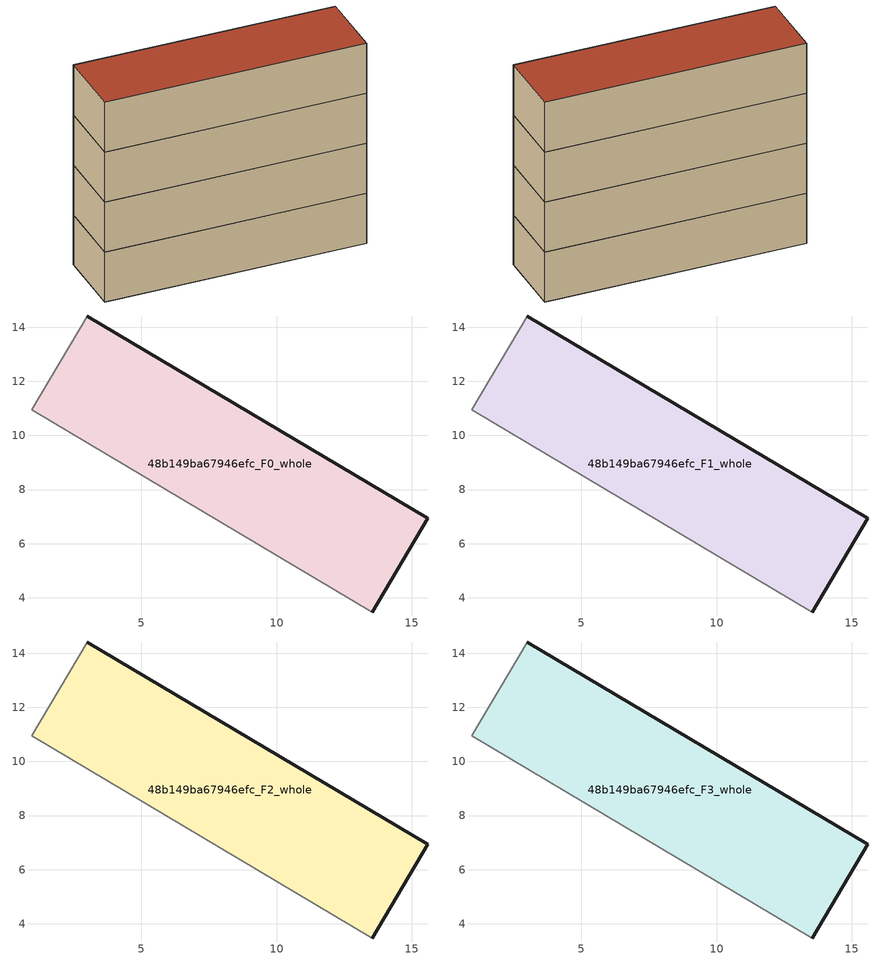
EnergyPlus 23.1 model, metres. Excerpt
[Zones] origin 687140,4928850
48b149ba67946efc_F0_whole
 floor ground (EU_floor_Construction): 13.54,3.47 15.6,6.95 2.99,14.42 0.94,10.95 z0
 wall outside (EU_wall_Construction): 2.99,14.42 15.6,6.95 13.54,3.47 z0:3
 wall adiabatic (EU_wall_Construction): 13.54,3.47 0.94,10.95 2.99,14.42 z0:3
48b149ba67946efc_F1_whole
 floor to 48b149ba67946efc_F0_whole (EU_floor_Construction): 13.54,3.47 15.6,6.95 2.99,14.42 0.94,10.95 z3
 wall outside (EU_wall_Construction): 2.99,14.42 15.6,6.95 13.54,3.47 z3:6
 wall adiabatic (EU_wall_Construction): 13.54,3.47 0.94,10.95 2.99,14.42 z3:6
48b149ba67946efc_F2_whole
 floor to 48b149ba67946efc_F1_whole (EU_floor_Construction): 13.54,3.47 15.6,6.95 2.99,14.42 0.94,10.95 z6
 wall outside (EU_wall_Construction): 2.99,14.42 15.6,6.95 13.54,3.47 z6:9
 wall adiabatic (EU_wall_Construction): 13.54,3.47 0.94,10.95 2.99,14.42 z6:9
48b149ba67946efc_F3_whole
 floor to 48b149ba67946efc_F2_whole (EU_floor_Construction): 13.54,3.47 15.6,6.95 2.99,14.42 0.94,10.95 z9
 wall outside (EU_wall_Construction): 2.99,14.42 15.6,6.95 13.54,3.47 z9:12
 wall adiabatic (EU_wall_Construction): 13.54,3.47 0.94,10.95 2.99,14.42 z9:12
 roof outside (EU_roof_Construction): 15.6,6.95 13.54,3.47 0.94,10.95 2.99,14.42 z12
[Building]
EU S2 Campaign: North Axis=0; Terrain=City; Solar Distribution=FullExterior
[Site:Location]
Bologna: Latitude=44.5; Longitude=11.25; Time Zone=1; Elevation=37
[SizingPeriod:WeatherFileDays]
AnnualSizingPeriod: Begin Month=1; Begin Day of Month=1; End Month=12; End Day of Month=31; Day of Week for Start Day=Monday; Use Weather File Daylight Saving Period=No; Use Weather File Rain and Snow Indicators=No
[MATERIAL]
EU_InternalMass_Material: Roughness=MediumRough; Thickness=0.1; Conductivity=1; Density=1800; Specific Heat=900; Thermal Absorptance=0.9; Solar Absorptance=0.7; Visible Absorptance=0.7
[MATERIAL:NOMASS] Roughness=MediumRough; Thermal Absorptance=0.9; Solar Absorptance=0.7; Visible Absorptance=0.7
Name | Thermal Resistance
EU_wall_NoMass | 0.937881
EU_roof_NoMass | 0.548572
EU_floor_NoMass | 0.71348
[CONSTRUCTION]
EU_wall_Construction: EU_wall_NoMass
EU_roof_Construction: EU_roof_NoMass
EU_floor_Construction: EU_floor_NoMass
EU_InternalMass_Construction: EU_InternalMass_Material
[ZONE] Type=1; Multiplier=1; Ceiling Height=autocalculate; Floor Area=autocalculate; Part of Total Floor Area=Yes
Name | Volume
48b149ba67946efc_F0_whole | 177.603
48b149ba67946efc_F1_whole; 48b149ba67946efc_F2_whole; 48b149ba67946efc_F3_whole | 177.602
[INTERNALMASS] Construction=EU_InternalMass_Construction; Surface Area=59.2009
Name | Zone or ZoneList
48b149ba67946efc_F0_whole_EU_InternalMass | 48b149ba67946efc_F0_whole
48b149ba67946efc_F1_whole_EU_InternalMass | 48b149ba67946efc_F1_whole
48b149ba67946efc_F2_whole_EU_InternalMass | 48b149ba67946efc_F2_whole
48b149ba67946efc_F3_whole_EU_InternalMass | 48b149ba67946efc_F3_whole
[OTHEREQUIPMENT] Fuel Type=Electricity; Design Level Calculation Method=Watts/Area; Power per Zone Floor Area=1; Fraction Latent=0; Fraction Radiant=0; Fraction Lost=0; Carbon Dioxide Generation Rate=0; EndUse Subcategory=EU_Step8_InternalGains
Name | Zone or ZoneList or Space or SpaceList | Schedule
EU_Step8_InternalGain_48b149ba67946efc_F0_whole_f000 | 48b149ba67946efc_F0_whole | EU_Step8_GainSchedule_48b149ba67946efc_F0_whole_f000
EU_Step8_InternalGain_48b149ba67946efc_F1_whole_f000 | 48b149ba67946efc_F1_whole | EU_Step8_GainSchedule_48b149ba67946efc_F1_whole_f000
EU_Step8_InternalGain_48b149ba67946efc_F2_whole_f000 | 48b149ba67946efc_F2_whole | EU_Step8_GainSchedule_48b149ba67946efc_F2_whole_f000
EU_Step8_InternalGain_48b149ba67946efc_F3_whole_f000 | 48b149ba67946efc_F3_whole | EU_Step8_GainSchedule_48b149ba67946efc_F3_whole_f000
[ZONEVENTILATION:DESIGNFLOWRATE] Schedule=EU_AlwaysOn; Design Flow Rate Calculation Method=AirChanges/Hour; Air Changes per Hour=0.687892; Ventilation Type=Natural; Fan Pressure Rise=0; Fan Total Efficiency=1; Constant Term Coefficient=1; Temperature Term Coefficient=0; Velocity Term Coefficient=0; Velocity Squared Term Coefficient=0; Minimum Indoor Temperature=-100; Maximum Indoor Temperature=100; Delta Temperature=-100; Minimum Outdoor Temperature=-100; Maximum Outdoor Temperature=100; Maximum Wind Speed=40
Name | Zone or ZoneList or Space or SpaceList
EU_ConstantAir_48b149ba67946efc_F0_whole | 48b149ba67946efc_F0_whole
EU_ConstantAir_48b149ba67946efc_F1_whole | 48b149ba67946efc_F1_whole
EU_ConstantAir_48b149ba67946efc_F2_whole | 48b149ba67946efc_F2_whole
EU_ConstantAir_48b149ba67946efc_F3_whole | 48b149ba67946efc_F3_whole
[HVACTEMPLATE:THERMOSTAT] Constant Heating Setpoint=20; Constant Cooling Setpoint=50
EU_HeatOnly_48b149ba67946efc_F0_whole; EU_HeatOnly_48b149ba67946efc_F1_whole; EU_HeatOnly_48b149ba67946efc_F2_whole; EU_HeatOnly_48b149ba67946efc_F3_whole
[HVACTEMPLATE:ZONE:IDEALLOADSAIRSYSTEM] System Availability Schedule=EU_AlwaysOn; Maximum Heating Supply Air Temperature=50; Minimum Cooling Supply Air Temperature=13; Maximum Heating Supply Air Humidity Ratio=0.0156; Minimum Cooling Supply Air Humidity Ratio=0.0077; Heating Limit=NoLimit; Cooling Limit=NoLimit; Heating Availability Schedule=EU_AlwaysOn; Cooling Availability Schedule=EU_CoolingOff; Dehumidification Control Type=ConstantSensibleHeatRatio; Cooling Sensible Heat Ratio=0.7; Dehumidification Setpoint=60; Humidification Control Type=None; Humidification Setpoint=30; Outdoor Air Method=None; Outdoor Air Flow Rate per Person=0.00944; Outdoor Air Flow Rate per Zone Floor Area=0; Outdoor Air Flow Rate per Zone=0; Demand Controlled Ventilation Type=None; Outdoor Air Economizer Type=NoEconomizer; Heat Recovery Type=None; Sensible Heat Recovery Effectiveness=0.7; Latent Heat Recovery Effectiveness=0.65
Name | Template Thermostat
48b149ba67946efc_F0_whole | EU_HeatOnly_48b149ba67946efc_F0_whole
48b149ba67946efc_F1_whole | EU_HeatOnly_48b149ba67946efc_F1_whole
48b149ba67946efc_F2_whole | EU_HeatOnly_48b149ba67946efc_F2_whole
48b149ba67946efc_F3_whole | EU_HeatOnly_48b149ba67946efc_F3_whole
[SIZING:ZONE] Zone Cooling Design Supply Air Temperature Input Method=SupplyAirTemperature; Zone Cooling Design Supply Air Temperature=13; Zone Heating Design Supply Air Temperature Input Method=SupplyAirTemperature; Zone Heating Design Supply Air Temperature=50; Zone Cooling Design Supply Air Humidity Ratio=0.008; Zone Heating Design Supply Air Humidity Ratio=0.008; Cooling Design Air Flow Method=DesignDay; Cooling Design Air Flow Rate=0; Cooling Minimum Air Flow per Zone Floor Area=0.000762; Cooling Minimum Air Flow=0; Cooling Minimum Air Flow Fraction=0.2; Heating Design Air Flow Method=DesignDay; Heating Design Air Flow Rate=0; Heating Maximum Air Flow per Zone Floor Area=0.002032; Heating Maximum Air Flow=0.141576; Heating Maximum Air Flow Fraction=0.3; Account for Dedicated Outdoor Air System=No; Dedicated Outdoor Air System Control Strategy=NeutralSupplyAir; Dedicated Outdoor Air Low Setpoint Temperature for Design=autosize; Dedicated Outdoor Air High Setpoint Temperature for Design=autosize; Zone Load Sizing Method=Sensible Load Only No Latent Load; Zone Latent Cooling Design Supply Air Humidity Ratio Input Method=HumidityRatioDifference; Zone Cooling Design Supply Air Humidity Ratio Difference=0.005; Zone Latent Heating Design Supply Air Humidity Ratio Input Method=HumidityRatioDifference; Zone Humidification Design Supply Air Humidity Ratio Difference=0.005
48b149ba67946efc_F0_whole; 48b149ba67946efc_F1_whole; 48b149ba67946efc_F2_whole; 48b149ba67946efc_F3_whole
[SCHEDULE:CONSTANT]
Name | Hourly Value
EU_AlwaysOn | 1
EU_CoolingOff | 0
[SCHEDULE:FILE] Column Number=1; Rows to Skip at Top=0; Number of Hours of Data=8760; Column Separator=Comma; Interpolate to Timestep=No; Minutes per Item=60; Adjust Schedule for Daylight Savings=Yes
Name | File
EU_Step8_GainSchedule_48b149ba67946efc_F0_whole_f000 | ../../schedules/48b149ba67946efc/48b149ba67946efc_F0_whole_f000_gain.csv
EU_Step8_GainSchedule_48b149ba67946efc_F1_whole_f000 | ../../schedules/48b149ba67946efc/48b149ba67946efc_F1_whole_f000_gain.csv
EU_Step8_GainSchedule_48b149ba67946efc_F2_whole_f000 | ../../schedules/48b149ba67946efc/48b149ba67946efc_F2_whole_f000_gain.csv
EU_Step8_GainSchedule_48b149ba67946efc_F3_whole_f000 | ../../schedules/48b149ba67946efc/48b149ba67946efc_F3_whole_f000_gain.csv
